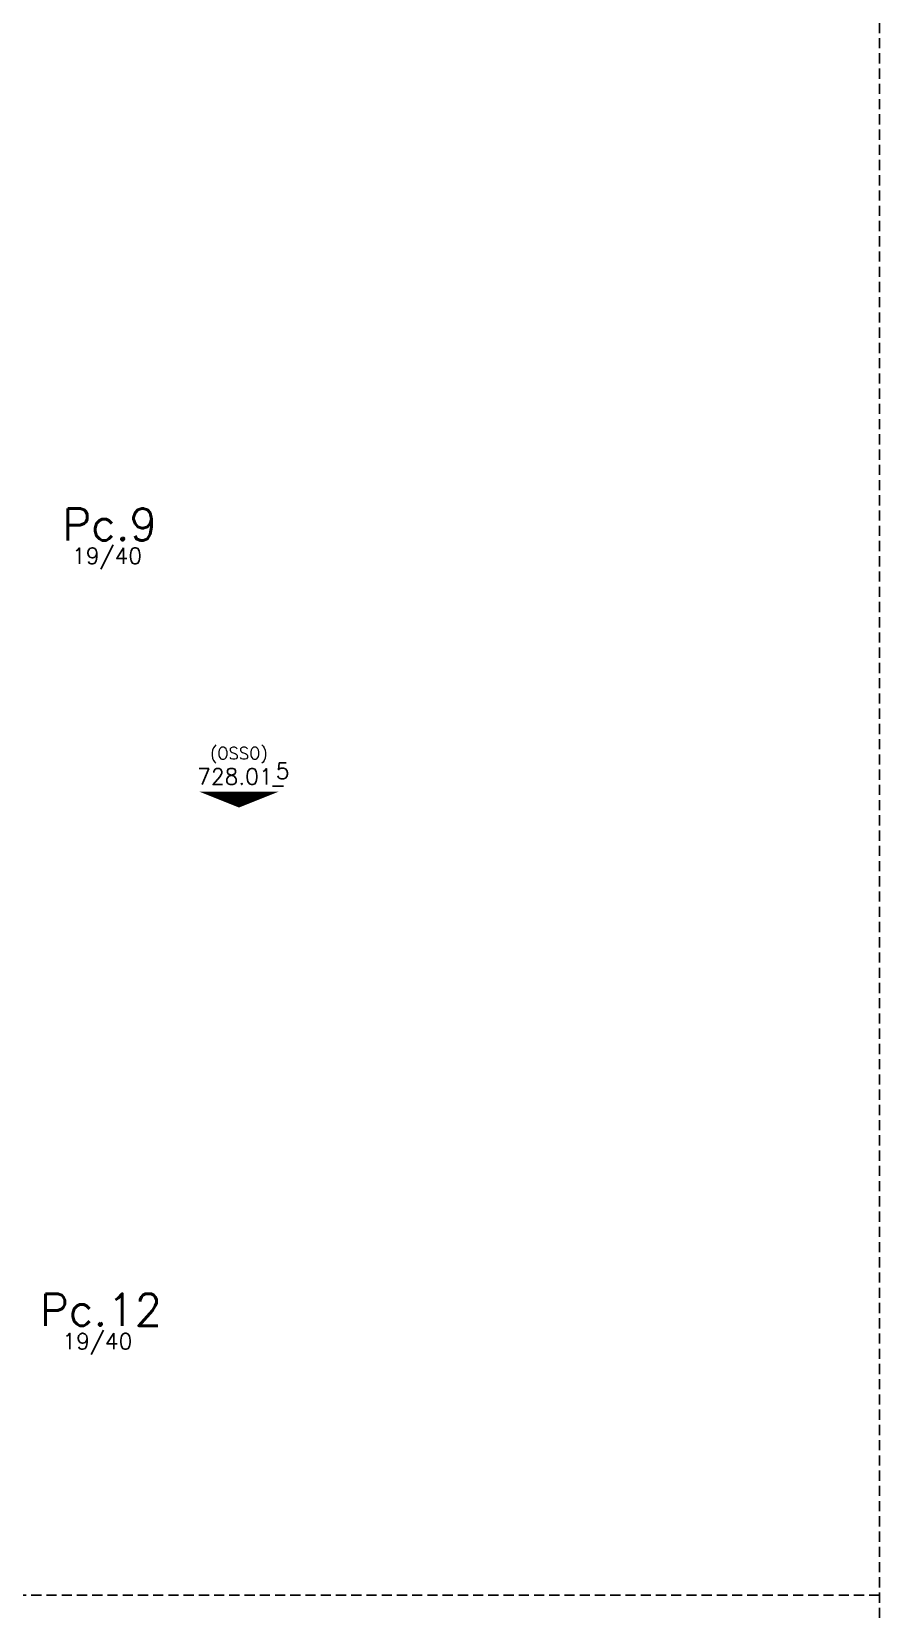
# Model space of a CAD drawing. Extents: x 534 to 8035, y 2354 to 7562.
# Drawn here: x 4209 to 4739, y 5279 to 6268 of the extents above; entities that cross this region are included whole.
import ezdxf
from ezdxf.enums import TextEntityAlignment as Align

# ---------------------------------------------------------------- set-up
doc = ezdxf.new("R2010")
doc.units = 0
doc.linetypes.add('HIDDEN', pattern=[9.525, 6.35, -3.175])
doc.layers.add('ESTRUTURA METALICA', color=80, linetype='HIDDEN')
doc.layers.add('NIVEL', color=3, linetype='CONTINUOUS')
doc.layers.add('FO-Textos dos pilares', color=3, linetype='CONTINUOUS', lineweight=20)
doc.styles.add('ROMANS', font='romans.shx')

msp = doc.modelspace()

# ---------------------------------------------------------------- linework, layer by layer
at = {"layer": 'ESTRUTURA METALICA', "linetype": 'HIDDEN'}
for p, q in [((4739.18, 6368.36), (4739.18, 5142.36)), ((4739.18, 5290.36), (2749.53, 5290.36))]:
    msp.add_line(p, q, dxfattribs=at)
at = {"layer": 'NIVEL', "color": 1}
msp.add_lwpolyline([(4338.85, 5782.67, 0, 50, 0), (4338.85, 5792.67, 50, 50, 0)], format="xyseb", dxfattribs=at)

# ---------------------------------------------------------------- texts
at = {"layer": 'FO-Textos dos pilares', "color": 1, "style": 'ROMANS'}
for s, p in [('Pc.9', (4228.4, 5949.63)), ('Pc.12', (4214.43, 5458.76))]:
    msp.add_text(s, height=20, dxfattribs=at).set_placement(p)
at = {"layer": 'FO-Textos dos pilares', "color": 3, "style": 'ROMANS'}
for p in [(4234.5, 5934.94), (4228.42, 5444.06)]:
    msp.add_text('19/40', height=10, dxfattribs=at).set_placement(p)
at = {"layer": 'NIVEL', "color": 4, "style": 'ROMANS'}
msp.add_text('(OSSO)', height=7.5, dxfattribs=at).set_placement((4338.74, 5812.83), align=Align.CENTER)
at = {"layer": 'NIVEL', "color": 3, "style": 'ROMANS'}
for s, p in [('728.01_', (4339.73, 5797.02)), ('5', (4366.14, 5800.56))]:
    msp.add_text(s, height=10, dxfattribs=at).set_placement(p, align=Align.CENTER)

doc.saveas('drawing.dxf')
